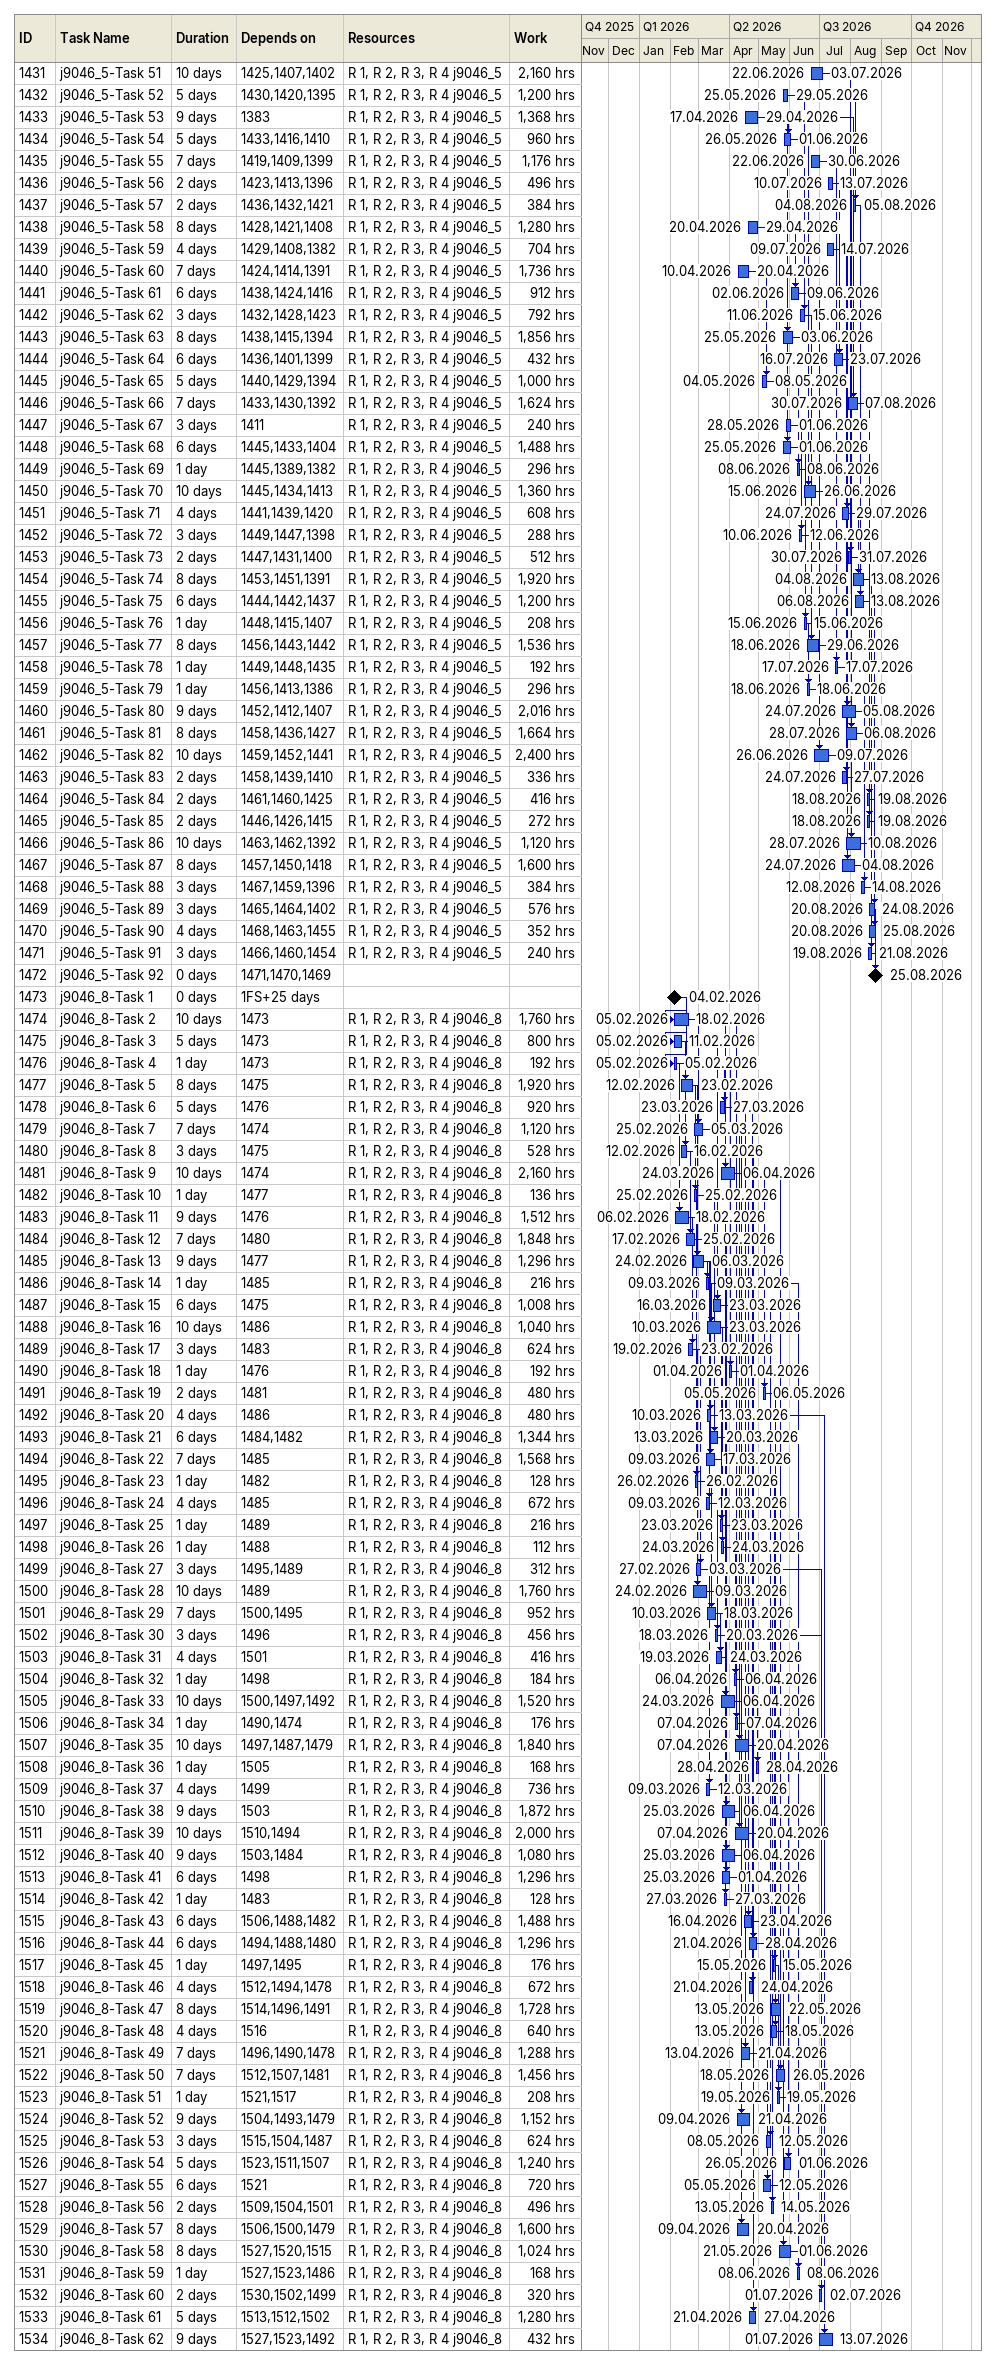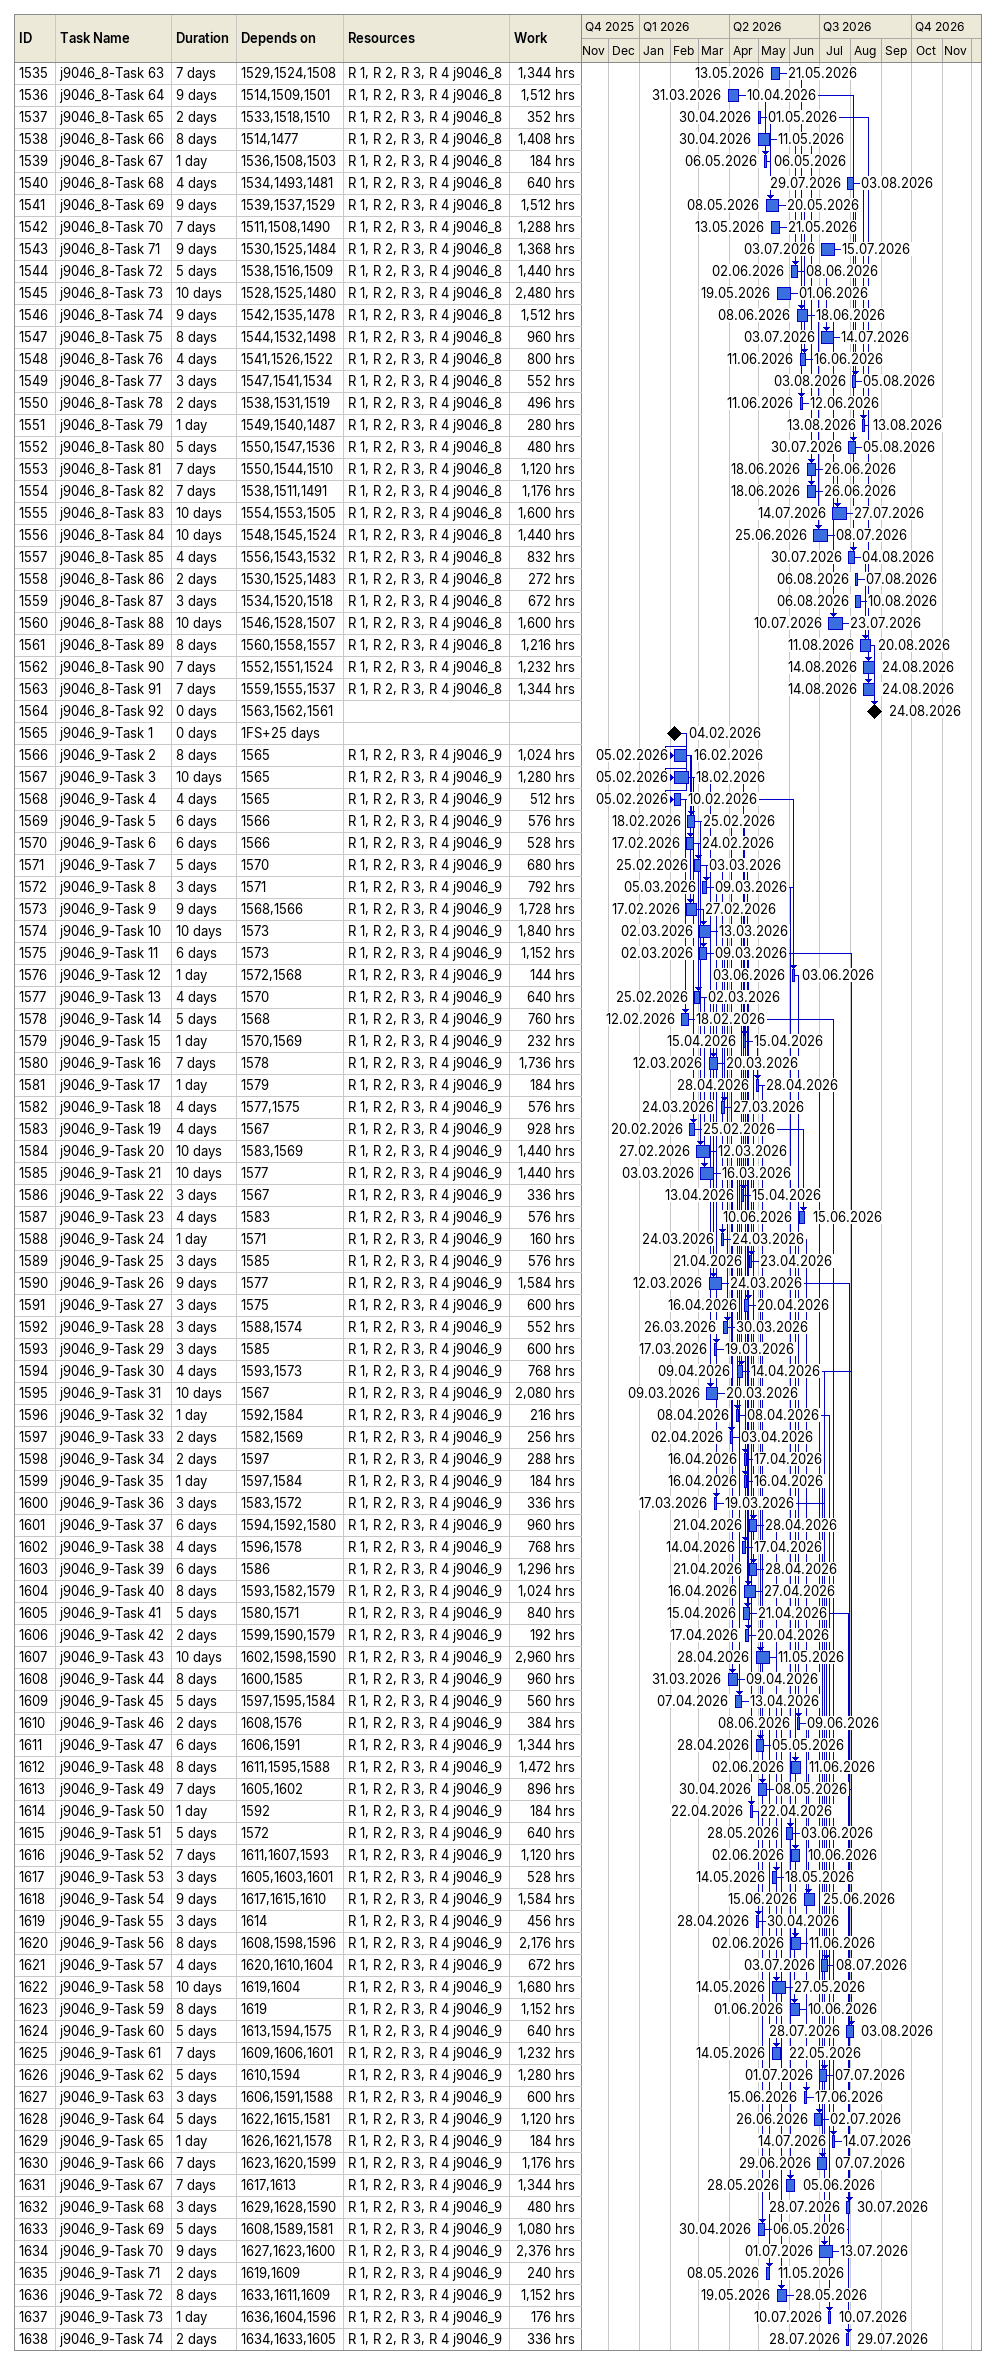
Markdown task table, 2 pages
| ID | Task | Duration | Start | Finish | Predecessors | Resources | Work (h) |
|---|---|---|---|---|---|---|---|
| 1431 | j9046_5-Task 51 | 10d | 2026-06-22 | 2026-07-03 | 1425, 1407, 1402 | R 1, R 2, R 3, R 4 j9046_5 | 2160 |
| 1432 | j9046_5-Task 52 | 5d | 2026-05-25 | 2026-05-29 | 1430, 1420, 1395 | R 1, R 2, R 3, R 4 j9046_5 | 1200 |
| 1433 | j9046_5-Task 53 | 9d | 2026-04-17 | 2026-04-29 | 1383 | R 1, R 2, R 3, R 4 j9046_5 | 1368 |
| 1434 | j9046_5-Task 54 | 5d | 2026-05-26 | 2026-06-01 | 1433, 1416, 1410 | R 1, R 2, R 3, R 4 j9046_5 | 960 |
| 1435 | j9046_5-Task 55 | 7d | 2026-06-22 | 2026-06-30 | 1419, 1409, 1399 | R 1, R 2, R 3, R 4 j9046_5 | 1176 |
| 1436 | j9046_5-Task 56 | 2d | 2026-07-10 | 2026-07-13 | 1423, 1413, 1396 | R 1, R 2, R 3, R 4 j9046_5 | 496 |
| 1437 | j9046_5-Task 57 | 2d | 2026-08-04 | 2026-08-05 | 1436, 1432, 1421 | R 1, R 2, R 3, R 4 j9046_5 | 384 |
| 1438 | j9046_5-Task 58 | 8d | 2026-04-20 | 2026-04-29 | 1428, 1421, 1408 | R 1, R 2, R 3, R 4 j9046_5 | 1280 |
| 1439 | j9046_5-Task 59 | 4d | 2026-07-09 | 2026-07-14 | 1429, 1408, 1382 | R 1, R 2, R 3, R 4 j9046_5 | 704 |
| 1440 | j9046_5-Task 60 | 7d | 2026-04-10 | 2026-04-20 | 1424, 1414, 1391 | R 1, R 2, R 3, R 4 j9046_5 | 1736 |
| 1441 | j9046_5-Task 61 | 6d | 2026-06-02 | 2026-06-09 | 1438, 1424, 1416 | R 1, R 2, R 3, R 4 j9046_5 | 912 |
| 1442 | j9046_5-Task 62 | 3d | 2026-06-11 | 2026-06-15 | 1432, 1428, 1423 | R 1, R 2, R 3, R 4 j9046_5 | 792 |
| 1443 | j9046_5-Task 63 | 8d | 2026-05-25 | 2026-06-03 | 1438, 1415, 1394 | R 1, R 2, R 3, R 4 j9046_5 | 1856 |
| 1444 | j9046_5-Task 64 | 6d | 2026-07-16 | 2026-07-23 | 1436, 1401, 1399 | R 1, R 2, R 3, R 4 j9046_5 | 432 |
| 1445 | j9046_5-Task 65 | 5d | 2026-05-04 | 2026-05-08 | 1440, 1429, 1394 | R 1, R 2, R 3, R 4 j9046_5 | 1000 |
| 1446 | j9046_5-Task 66 | 7d | 2026-07-30 | 2026-08-07 | 1433, 1430, 1392 | R 1, R 2, R 3, R 4 j9046_5 | 1624 |
| 1447 | j9046_5-Task 67 | 3d | 2026-05-28 | 2026-06-01 | 1411 | R 1, R 2, R 3, R 4 j9046_5 | 240 |
| 1448 | j9046_5-Task 68 | 6d | 2026-05-25 | 2026-06-01 | 1445, 1433, 1404 | R 1, R 2, R 3, R 4 j9046_5 | 1488 |
| 1449 | j9046_5-Task 69 | 1d | 2026-06-08 | 2026-06-08 | 1445, 1389, 1382 | R 1, R 2, R 3, R 4 j9046_5 | 296 |
| 1450 | j9046_5-Task 70 | 10d | 2026-06-15 | 2026-06-26 | 1445, 1434, 1413 | R 1, R 2, R 3, R 4 j9046_5 | 1360 |
| 1451 | j9046_5-Task 71 | 4d | 2026-07-24 | 2026-07-29 | 1441, 1439, 1420 | R 1, R 2, R 3, R 4 j9046_5 | 608 |
| 1452 | j9046_5-Task 72 | 3d | 2026-06-10 | 2026-06-12 | 1449, 1447, 1398 | R 1, R 2, R 3, R 4 j9046_5 | 288 |
| 1453 | j9046_5-Task 73 | 2d | 2026-07-30 | 2026-07-31 | 1447, 1431, 1400 | R 1, R 2, R 3, R 4 j9046_5 | 512 |
| 1454 | j9046_5-Task 74 | 8d | 2026-08-04 | 2026-08-13 | 1453, 1451, 1391 | R 1, R 2, R 3, R 4 j9046_5 | 1920 |
| 1455 | j9046_5-Task 75 | 6d | 2026-08-06 | 2026-08-13 | 1444, 1442, 1437 | R 1, R 2, R 3, R 4 j9046_5 | 1200 |
| 1456 | j9046_5-Task 76 | 1d | 2026-06-15 | 2026-06-15 | 1448, 1415, 1407 | R 1, R 2, R 3, R 4 j9046_5 | 208 |
| 1457 | j9046_5-Task 77 | 8d | 2026-06-18 | 2026-06-29 | 1456, 1443, 1442 | R 1, R 2, R 3, R 4 j9046_5 | 1536 |
| 1458 | j9046_5-Task 78 | 1d | 2026-07-17 | 2026-07-17 | 1449, 1448, 1435 | R 1, R 2, R 3, R 4 j9046_5 | 192 |
| 1459 | j9046_5-Task 79 | 1d | 2026-06-18 | 2026-06-18 | 1456, 1413, 1386 | R 1, R 2, R 3, R 4 j9046_5 | 296 |
| 1460 | j9046_5-Task 80 | 9d | 2026-07-24 | 2026-08-05 | 1452, 1412, 1407 | R 1, R 2, R 3, R 4 j9046_5 | 2016 |
| 1461 | j9046_5-Task 81 | 8d | 2026-07-28 | 2026-08-06 | 1458, 1436, 1427 | R 1, R 2, R 3, R 4 j9046_5 | 1664 |
| 1462 | j9046_5-Task 82 | 10d | 2026-06-26 | 2026-07-09 | 1459, 1452, 1441 | R 1, R 2, R 3, R 4 j9046_5 | 2400 |
| 1463 | j9046_5-Task 83 | 2d | 2026-07-24 | 2026-07-27 | 1458, 1439, 1410 | R 1, R 2, R 3, R 4 j9046_5 | 336 |
| 1464 | j9046_5-Task 84 | 2d | 2026-08-18 | 2026-08-19 | 1461, 1460, 1425 | R 1, R 2, R 3, R 4 j9046_5 | 416 |
| 1465 | j9046_5-Task 85 | 2d | 2026-08-18 | 2026-08-19 | 1446, 1426, 1415 | R 1, R 2, R 3, R 4 j9046_5 | 272 |
| 1466 | j9046_5-Task 86 | 10d | 2026-07-28 | 2026-08-10 | 1463, 1462, 1392 | R 1, R 2, R 3, R 4 j9046_5 | 1120 |
| 1467 | j9046_5-Task 87 | 8d | 2026-07-24 | 2026-08-04 | 1457, 1450, 1418 | R 1, R 2, R 3, R 4 j9046_5 | 1600 |
| 1468 | j9046_5-Task 88 | 3d | 2026-08-12 | 2026-08-14 | 1467, 1459, 1396 | R 1, R 2, R 3, R 4 j9046_5 | 384 |
| 1469 | j9046_5-Task 89 | 3d | 2026-08-20 | 2026-08-24 | 1465, 1464, 1402 | R 1, R 2, R 3, R 4 j9046_5 | 576 |
| 1470 | j9046_5-Task 90 | 4d | 2026-08-20 | 2026-08-25 | 1468, 1463, 1455 | R 1, R 2, R 3, R 4 j9046_5 | 352 |
| 1471 | j9046_5-Task 91 | 3d | 2026-08-19 | 2026-08-21 | 1466, 1460, 1454 | R 1, R 2, R 3, R 4 j9046_5 | 240 |
| 1472 | j9046_5-Task 92 | 0d | 2026-08-25 | 2026-08-25 | 1471, 1470, 1469 |  |  |
| 1473 | j9046_8-Task 1 | 0d | 2026-02-04 | 2026-02-04 | 1FS+25d |  |  |
| 1474 | j9046_8-Task 2 | 10d | 2026-02-05 | 2026-02-18 | 1473 | R 1, R 2, R 3, R 4 j9046_8 | 1760 |
| 1475 | j9046_8-Task 3 | 5d | 2026-02-05 | 2026-02-11 | 1473 | R 1, R 2, R 3, R 4 j9046_8 | 800 |
| 1476 | j9046_8-Task 4 | 1d | 2026-02-05 | 2026-02-05 | 1473 | R 1, R 2, R 3, R 4 j9046_8 | 192 |
| 1477 | j9046_8-Task 5 | 8d | 2026-02-12 | 2026-02-23 | 1475 | R 1, R 2, R 3, R 4 j9046_8 | 1920 |
| 1478 | j9046_8-Task 6 | 5d | 2026-03-23 | 2026-03-27 | 1476 | R 1, R 2, R 3, R 4 j9046_8 | 920 |
| 1479 | j9046_8-Task 7 | 7d | 2026-02-25 | 2026-03-05 | 1474 | R 1, R 2, R 3, R 4 j9046_8 | 1120 |
| 1480 | j9046_8-Task 8 | 3d | 2026-02-12 | 2026-02-16 | 1475 | R 1, R 2, R 3, R 4 j9046_8 | 528 |
| 1481 | j9046_8-Task 9 | 10d | 2026-03-24 | 2026-04-06 | 1474 | R 1, R 2, R 3, R 4 j9046_8 | 2160 |
| 1482 | j9046_8-Task 10 | 1d | 2026-02-25 | 2026-02-25 | 1477 | R 1, R 2, R 3, R 4 j9046_8 | 136 |
| 1483 | j9046_8-Task 11 | 9d | 2026-02-06 | 2026-02-18 | 1476 | R 1, R 2, R 3, R 4 j9046_8 | 1512 |
| 1484 | j9046_8-Task 12 | 7d | 2026-02-17 | 2026-02-25 | 1480 | R 1, R 2, R 3, R 4 j9046_8 | 1848 |
| 1485 | j9046_8-Task 13 | 9d | 2026-02-24 | 2026-03-06 | 1477 | R 1, R 2, R 3, R 4 j9046_8 | 1296 |
| 1486 | j9046_8-Task 14 | 1d | 2026-03-09 | 2026-03-09 | 1485 | R 1, R 2, R 3, R 4 j9046_8 | 216 |
| 1487 | j9046_8-Task 15 | 6d | 2026-03-16 | 2026-03-23 | 1475 | R 1, R 2, R 3, R 4 j9046_8 | 1008 |
| 1488 | j9046_8-Task 16 | 10d | 2026-03-10 | 2026-03-23 | 1486 | R 1, R 2, R 3, R 4 j9046_8 | 1040 |
| 1489 | j9046_8-Task 17 | 3d | 2026-02-19 | 2026-02-23 | 1483 | R 1, R 2, R 3, R 4 j9046_8 | 624 |
| 1490 | j9046_8-Task 18 | 1d | 2026-04-01 | 2026-04-01 | 1476 | R 1, R 2, R 3, R 4 j9046_8 | 192 |
| 1491 | j9046_8-Task 19 | 2d | 2026-05-05 | 2026-05-06 | 1481 | R 1, R 2, R 3, R 4 j9046_8 | 480 |
| 1492 | j9046_8-Task 20 | 4d | 2026-03-10 | 2026-03-13 | 1486 | R 1, R 2, R 3, R 4 j9046_8 | 480 |
| 1493 | j9046_8-Task 21 | 6d | 2026-03-13 | 2026-03-20 | 1484, 1482 | R 1, R 2, R 3, R 4 j9046_8 | 1344 |
| 1494 | j9046_8-Task 22 | 7d | 2026-03-09 | 2026-03-17 | 1485 | R 1, R 2, R 3, R 4 j9046_8 | 1568 |
| 1495 | j9046_8-Task 23 | 1d | 2026-02-26 | 2026-02-26 | 1482 | R 1, R 2, R 3, R 4 j9046_8 | 128 |
| 1496 | j9046_8-Task 24 | 4d | 2026-03-09 | 2026-03-12 | 1485 | R 1, R 2, R 3, R 4 j9046_8 | 672 |
| 1497 | j9046_8-Task 25 | 1d | 2026-03-23 | 2026-03-23 | 1489 | R 1, R 2, R 3, R 4 j9046_8 | 216 |
| 1498 | j9046_8-Task 26 | 1d | 2026-03-24 | 2026-03-24 | 1488 | R 1, R 2, R 3, R 4 j9046_8 | 112 |
| 1499 | j9046_8-Task 27 | 3d | 2026-02-27 | 2026-03-03 | 1495, 1489 | R 1, R 2, R 3, R 4 j9046_8 | 312 |
| 1500 | j9046_8-Task 28 | 10d | 2026-02-24 | 2026-03-09 | 1489 | R 1, R 2, R 3, R 4 j9046_8 | 1760 |
| 1501 | j9046_8-Task 29 | 7d | 2026-03-10 | 2026-03-18 | 1500, 1495 | R 1, R 2, R 3, R 4 j9046_8 | 952 |
| 1502 | j9046_8-Task 30 | 3d | 2026-03-18 | 2026-03-20 | 1496 | R 1, R 2, R 3, R 4 j9046_8 | 456 |
| 1503 | j9046_8-Task 31 | 4d | 2026-03-19 | 2026-03-24 | 1501 | R 1, R 2, R 3, R 4 j9046_8 | 416 |
| 1504 | j9046_8-Task 32 | 1d | 2026-04-06 | 2026-04-06 | 1498 | R 1, R 2, R 3, R 4 j9046_8 | 184 |
| 1505 | j9046_8-Task 33 | 10d | 2026-03-24 | 2026-04-06 | 1500, 1497, 1492 | R 1, R 2, R 3, R 4 j9046_8 | 1520 |
| 1506 | j9046_8-Task 34 | 1d | 2026-04-07 | 2026-04-07 | 1490, 1474 | R 1, R 2, R 3, R 4 j9046_8 | 176 |
| 1507 | j9046_8-Task 35 | 10d | 2026-04-07 | 2026-04-20 | 1497, 1487, 1479 | R 1, R 2, R 3, R 4 j9046_8 | 1840 |
| 1508 | j9046_8-Task 36 | 1d | 2026-04-28 | 2026-04-28 | 1505 | R 1, R 2, R 3, R 4 j9046_8 | 168 |
| 1509 | j9046_8-Task 37 | 4d | 2026-03-09 | 2026-03-12 | 1499 | R 1, R 2, R 3, R 4 j9046_8 | 736 |
| 1510 | j9046_8-Task 38 | 9d | 2026-03-25 | 2026-04-06 | 1503 | R 1, R 2, R 3, R 4 j9046_8 | 1872 |
| 1511 | j9046_8-Task 39 | 10d | 2026-04-07 | 2026-04-20 | 1510, 1494 | R 1, R 2, R 3, R 4 j9046_8 | 2000 |
| 1512 | j9046_8-Task 40 | 9d | 2026-03-25 | 2026-04-06 | 1503, 1484 | R 1, R 2, R 3, R 4 j9046_8 | 1080 |
| 1513 | j9046_8-Task 41 | 6d | 2026-03-25 | 2026-04-01 | 1498 | R 1, R 2, R 3, R 4 j9046_8 | 1296 |
| 1514 | j9046_8-Task 42 | 1d | 2026-03-27 | 2026-03-27 | 1483 | R 1, R 2, R 3, R 4 j9046_8 | 128 |
| 1515 | j9046_8-Task 43 | 6d | 2026-04-16 | 2026-04-23 | 1506, 1488, 1482 | R 1, R 2, R 3, R 4 j9046_8 | 1488 |
| 1516 | j9046_8-Task 44 | 6d | 2026-04-21 | 2026-04-28 | 1494, 1488, 1480 | R 1, R 2, R 3, R 4 j9046_8 | 1296 |
| 1517 | j9046_8-Task 45 | 1d | 2026-05-15 | 2026-05-15 | 1497, 1495 | R 1, R 2, R 3, R 4 j9046_8 | 176 |
| 1518 | j9046_8-Task 46 | 4d | 2026-04-21 | 2026-04-24 | 1512, 1494, 1478 | R 1, R 2, R 3, R 4 j9046_8 | 672 |
| 1519 | j9046_8-Task 47 | 8d | 2026-05-13 | 2026-05-22 | 1514, 1496, 1491 | R 1, R 2, R 3, R 4 j9046_8 | 1728 |
| 1520 | j9046_8-Task 48 | 4d | 2026-05-13 | 2026-05-18 | 1516 | R 1, R 2, R 3, R 4 j9046_8 | 640 |
| 1521 | j9046_8-Task 49 | 7d | 2026-04-13 | 2026-04-21 | 1496, 1490, 1478 | R 1, R 2, R 3, R 4 j9046_8 | 1288 |
| 1522 | j9046_8-Task 50 | 7d | 2026-05-18 | 2026-05-26 | 1512, 1507, 1481 | R 1, R 2, R 3, R 4 j9046_8 | 1456 |
| 1523 | j9046_8-Task 51 | 1d | 2026-05-19 | 2026-05-19 | 1521, 1517 | R 1, R 2, R 3, R 4 j9046_8 | 208 |
| 1524 | j9046_8-Task 52 | 9d | 2026-04-09 | 2026-04-21 | 1504, 1493, 1479 | R 1, R 2, R 3, R 4 j9046_8 | 1152 |
| 1525 | j9046_8-Task 53 | 3d | 2026-05-08 | 2026-05-12 | 1515, 1504, 1487 | R 1, R 2, R 3, R 4 j9046_8 | 624 |
| 1526 | j9046_8-Task 54 | 5d | 2026-05-26 | 2026-06-01 | 1523, 1511, 1507 | R 1, R 2, R 3, R 4 j9046_8 | 1240 |
| 1527 | j9046_8-Task 55 | 6d | 2026-05-05 | 2026-05-12 | 1521 | R 1, R 2, R 3, R 4 j9046_8 | 720 |
| 1528 | j9046_8-Task 56 | 2d | 2026-05-13 | 2026-05-14 | 1509, 1504, 1501 | R 1, R 2, R 3, R 4 j9046_8 | 496 |
| 1529 | j9046_8-Task 57 | 8d | 2026-04-09 | 2026-04-20 | 1506, 1500, 1479 | R 1, R 2, R 3, R 4 j9046_8 | 1600 |
| 1530 | j9046_8-Task 58 | 8d | 2026-05-21 | 2026-06-01 | 1527, 1520, 1515 | R 1, R 2, R 3, R 4 j9046_8 | 1024 |
| 1531 | j9046_8-Task 59 | 1d | 2026-06-08 | 2026-06-08 | 1527, 1523, 1486 | R 1, R 2, R 3, R 4 j9046_8 | 168 |
| 1532 | j9046_8-Task 60 | 2d | 2026-07-01 | 2026-07-02 | 1530, 1502, 1499 | R 1, R 2, R 3, R 4 j9046_8 | 320 |
| 1533 | j9046_8-Task 61 | 5d | 2026-04-21 | 2026-04-27 | 1513, 1512, 1502 | R 1, R 2, R 3, R 4 j9046_8 | 1280 |
| 1534 | j9046_8-Task 62 | 9d | 2026-07-01 | 2026-07-13 | 1527, 1523, 1492 | R 1, R 2, R 3, R 4 j9046_8 | 432 |
| 1535 | j9046_8-Task 63 | 7d | 2026-05-13 | 2026-05-21 | 1529, 1524, 1508 | R 1, R 2, R 3, R 4 j9046_8 | 1344 |
| 1536 | j9046_8-Task 64 | 9d | 2026-03-31 | 2026-04-10 | 1514, 1509, 1501 | R 1, R 2, R 3, R 4 j9046_8 | 1512 |
| 1537 | j9046_8-Task 65 | 2d | 2026-04-30 | 2026-05-01 | 1533, 1518, 1510 | R 1, R 2, R 3, R 4 j9046_8 | 352 |
| 1538 | j9046_8-Task 66 | 8d | 2026-04-30 | 2026-05-11 | 1514, 1477 | R 1, R 2, R 3, R 4 j9046_8 | 1408 |
| 1539 | j9046_8-Task 67 | 1d | 2026-05-06 | 2026-05-06 | 1536, 1508, 1503 | R 1, R 2, R 3, R 4 j9046_8 | 184 |
| 1540 | j9046_8-Task 68 | 4d | 2026-07-29 | 2026-08-03 | 1534, 1493, 1481 | R 1, R 2, R 3, R 4 j9046_8 | 640 |
| 1541 | j9046_8-Task 69 | 9d | 2026-05-08 | 2026-05-20 | 1539, 1537, 1529 | R 1, R 2, R 3, R 4 j9046_8 | 1512 |
| 1542 | j9046_8-Task 70 | 7d | 2026-05-13 | 2026-05-21 | 1511, 1508, 1490 | R 1, R 2, R 3, R 4 j9046_8 | 1288 |
| 1543 | j9046_8-Task 71 | 9d | 2026-07-03 | 2026-07-15 | 1530, 1525, 1484 | R 1, R 2, R 3, R 4 j9046_8 | 1368 |
| 1544 | j9046_8-Task 72 | 5d | 2026-06-02 | 2026-06-08 | 1538, 1516, 1509 | R 1, R 2, R 3, R 4 j9046_8 | 1440 |
| 1545 | j9046_8-Task 73 | 10d | 2026-05-19 | 2026-06-01 | 1528, 1525, 1480 | R 1, R 2, R 3, R 4 j9046_8 | 2480 |
| 1546 | j9046_8-Task 74 | 9d | 2026-06-08 | 2026-06-18 | 1542, 1535, 1478 | R 1, R 2, R 3, R 4 j9046_8 | 1512 |
| 1547 | j9046_8-Task 75 | 8d | 2026-07-03 | 2026-07-14 | 1544, 1532, 1498 | R 1, R 2, R 3, R 4 j9046_8 | 960 |
| 1548 | j9046_8-Task 76 | 4d | 2026-06-11 | 2026-06-16 | 1541, 1526, 1522 | R 1, R 2, R 3, R 4 j9046_8 | 800 |
| 1549 | j9046_8-Task 77 | 3d | 2026-08-03 | 2026-08-05 | 1547, 1541, 1534 | R 1, R 2, R 3, R 4 j9046_8 | 552 |
| 1550 | j9046_8-Task 78 | 2d | 2026-06-11 | 2026-06-12 | 1538, 1531, 1519 | R 1, R 2, R 3, R 4 j9046_8 | 496 |
| 1551 | j9046_8-Task 79 | 1d | 2026-08-13 | 2026-08-13 | 1549, 1540, 1487 | R 1, R 2, R 3, R 4 j9046_8 | 280 |
| 1552 | j9046_8-Task 80 | 5d | 2026-07-30 | 2026-08-05 | 1550, 1547, 1536 | R 1, R 2, R 3, R 4 j9046_8 | 480 |
| 1553 | j9046_8-Task 81 | 7d | 2026-06-18 | 2026-06-26 | 1550, 1544, 1510 | R 1, R 2, R 3, R 4 j9046_8 | 1120 |
| 1554 | j9046_8-Task 82 | 7d | 2026-06-18 | 2026-06-26 | 1538, 1511, 1491 | R 1, R 2, R 3, R 4 j9046_8 | 1176 |
| 1555 | j9046_8-Task 83 | 10d | 2026-07-14 | 2026-07-27 | 1554, 1553, 1505 | R 1, R 2, R 3, R 4 j9046_8 | 1600 |
| 1556 | j9046_8-Task 84 | 10d | 2026-06-25 | 2026-07-08 | 1548, 1545, 1524 | R 1, R 2, R 3, R 4 j9046_8 | 1440 |
| 1557 | j9046_8-Task 85 | 4d | 2026-07-30 | 2026-08-04 | 1556, 1543, 1532 | R 1, R 2, R 3, R 4 j9046_8 | 832 |
| 1558 | j9046_8-Task 86 | 2d | 2026-08-06 | 2026-08-07 | 1530, 1525, 1483 | R 1, R 2, R 3, R 4 j9046_8 | 272 |
| 1559 | j9046_8-Task 87 | 3d | 2026-08-06 | 2026-08-10 | 1534, 1520, 1518 | R 1, R 2, R 3, R 4 j9046_8 | 672 |
| 1560 | j9046_8-Task 88 | 10d | 2026-07-10 | 2026-07-23 | 1546, 1528, 1507 | R 1, R 2, R 3, R 4 j9046_8 | 1600 |
| 1561 | j9046_8-Task 89 | 8d | 2026-08-11 | 2026-08-20 | 1560, 1558, 1557 | R 1, R 2, R 3, R 4 j9046_8 | 1216 |
| 1562 | j9046_8-Task 90 | 7d | 2026-08-14 | 2026-08-24 | 1552, 1551, 1524 | R 1, R 2, R 3, R 4 j9046_8 | 1232 |
| 1563 | j9046_8-Task 91 | 7d | 2026-08-14 | 2026-08-24 | 1559, 1555, 1537 | R 1, R 2, R 3, R 4 j9046_8 | 1344 |
| 1564 | j9046_8-Task 92 | 0d | 2026-08-24 | 2026-08-24 | 1563, 1562, 1561 |  |  |
| 1565 | j9046_9-Task 1 | 0d | 2026-02-04 | 2026-02-04 | 1FS+25d |  |  |
| 1566 | j9046_9-Task 2 | 8d | 2026-02-05 | 2026-02-16 | 1565 | R 1, R 2, R 3, R 4 j9046_9 | 1024 |
| 1567 | j9046_9-Task 3 | 10d | 2026-02-05 | 2026-02-18 | 1565 | R 1, R 2, R 3, R 4 j9046_9 | 1280 |
| 1568 | j9046_9-Task 4 | 4d | 2026-02-05 | 2026-02-10 | 1565 | R 1, R 2, R 3, R 4 j9046_9 | 512 |
| 1569 | j9046_9-Task 5 | 6d | 2026-02-18 | 2026-02-25 | 1566 | R 1, R 2, R 3, R 4 j9046_9 | 576 |
| 1570 | j9046_9-Task 6 | 6d | 2026-02-17 | 2026-02-24 | 1566 | R 1, R 2, R 3, R 4 j9046_9 | 528 |
| 1571 | j9046_9-Task 7 | 5d | 2026-02-25 | 2026-03-03 | 1570 | R 1, R 2, R 3, R 4 j9046_9 | 680 |
| 1572 | j9046_9-Task 8 | 3d | 2026-03-05 | 2026-03-09 | 1571 | R 1, R 2, R 3, R 4 j9046_9 | 792 |
| 1573 | j9046_9-Task 9 | 9d | 2026-02-17 | 2026-02-27 | 1568, 1566 | R 1, R 2, R 3, R 4 j9046_9 | 1728 |
| 1574 | j9046_9-Task 10 | 10d | 2026-03-02 | 2026-03-13 | 1573 | R 1, R 2, R 3, R 4 j9046_9 | 1840 |
| 1575 | j9046_9-Task 11 | 6d | 2026-03-02 | 2026-03-09 | 1573 | R 1, R 2, R 3, R 4 j9046_9 | 1152 |
| 1576 | j9046_9-Task 12 | 1d | 2026-06-03 | 2026-06-03 | 1572, 1568 | R 1, R 2, R 3, R 4 j9046_9 | 144 |
| 1577 | j9046_9-Task 13 | 4d | 2026-02-25 | 2026-03-02 | 1570 | R 1, R 2, R 3, R 4 j9046_9 | 640 |
| 1578 | j9046_9-Task 14 | 5d | 2026-02-12 | 2026-02-18 | 1568 | R 1, R 2, R 3, R 4 j9046_9 | 760 |
| 1579 | j9046_9-Task 15 | 1d | 2026-04-15 | 2026-04-15 | 1570, 1569 | R 1, R 2, R 3, R 4 j9046_9 | 232 |
| 1580 | j9046_9-Task 16 | 7d | 2026-03-12 | 2026-03-20 | 1578 | R 1, R 2, R 3, R 4 j9046_9 | 1736 |
| 1581 | j9046_9-Task 17 | 1d | 2026-04-28 | 2026-04-28 | 1579 | R 1, R 2, R 3, R 4 j9046_9 | 184 |
| 1582 | j9046_9-Task 18 | 4d | 2026-03-24 | 2026-03-27 | 1577, 1575 | R 1, R 2, R 3, R 4 j9046_9 | 576 |
| 1583 | j9046_9-Task 19 | 4d | 2026-02-20 | 2026-02-25 | 1567 | R 1, R 2, R 3, R 4 j9046_9 | 928 |
| 1584 | j9046_9-Task 20 | 10d | 2026-02-27 | 2026-03-12 | 1583, 1569 | R 1, R 2, R 3, R 4 j9046_9 | 1440 |
| 1585 | j9046_9-Task 21 | 10d | 2026-03-03 | 2026-03-16 | 1577 | R 1, R 2, R 3, R 4 j9046_9 | 1440 |
| 1586 | j9046_9-Task 22 | 3d | 2026-04-13 | 2026-04-15 | 1567 | R 1, R 2, R 3, R 4 j9046_9 | 336 |
| 1587 | j9046_9-Task 23 | 4d | 2026-06-10 | 2026-06-15 | 1583 | R 1, R 2, R 3, R 4 j9046_9 | 576 |
| 1588 | j9046_9-Task 24 | 1d | 2026-03-24 | 2026-03-24 | 1571 | R 1, R 2, R 3, R 4 j9046_9 | 160 |
| 1589 | j9046_9-Task 25 | 3d | 2026-04-21 | 2026-04-23 | 1585 | R 1, R 2, R 3, R 4 j9046_9 | 576 |
| 1590 | j9046_9-Task 26 | 9d | 2026-03-12 | 2026-03-24 | 1577 | R 1, R 2, R 3, R 4 j9046_9 | 1584 |
| 1591 | j9046_9-Task 27 | 3d | 2026-04-16 | 2026-04-20 | 1575 | R 1, R 2, R 3, R 4 j9046_9 | 600 |
| 1592 | j9046_9-Task 28 | 3d | 2026-03-26 | 2026-03-30 | 1588, 1574 | R 1, R 2, R 3, R 4 j9046_9 | 552 |
| 1593 | j9046_9-Task 29 | 3d | 2026-03-17 | 2026-03-19 | 1585 | R 1, R 2, R 3, R 4 j9046_9 | 600 |
| 1594 | j9046_9-Task 30 | 4d | 2026-04-09 | 2026-04-14 | 1593, 1573 | R 1, R 2, R 3, R 4 j9046_9 | 768 |
| 1595 | j9046_9-Task 31 | 10d | 2026-03-09 | 2026-03-20 | 1567 | R 1, R 2, R 3, R 4 j9046_9 | 2080 |
| 1596 | j9046_9-Task 32 | 1d | 2026-04-08 | 2026-04-08 | 1592, 1584 | R 1, R 2, R 3, R 4 j9046_9 | 216 |
| 1597 | j9046_9-Task 33 | 2d | 2026-04-02 | 2026-04-03 | 1582, 1569 | R 1, R 2, R 3, R 4 j9046_9 | 256 |
| 1598 | j9046_9-Task 34 | 2d | 2026-04-16 | 2026-04-17 | 1597 | R 1, R 2, R 3, R 4 j9046_9 | 288 |
| 1599 | j9046_9-Task 35 | 1d | 2026-04-16 | 2026-04-16 | 1597, 1584 | R 1, R 2, R 3, R 4 j9046_9 | 184 |
| 1600 | j9046_9-Task 36 | 3d | 2026-03-17 | 2026-03-19 | 1583, 1572 | R 1, R 2, R 3, R 4 j9046_9 | 336 |
| 1601 | j9046_9-Task 37 | 6d | 2026-04-21 | 2026-04-28 | 1594, 1592, 1580 | R 1, R 2, R 3, R 4 j9046_9 | 960 |
| 1602 | j9046_9-Task 38 | 4d | 2026-04-14 | 2026-04-17 | 1596, 1578 | R 1, R 2, R 3, R 4 j9046_9 | 768 |
| 1603 | j9046_9-Task 39 | 6d | 2026-04-21 | 2026-04-28 | 1586 | R 1, R 2, R 3, R 4 j9046_9 | 1296 |
| 1604 | j9046_9-Task 40 | 8d | 2026-04-16 | 2026-04-27 | 1593, 1582, 1579 | R 1, R 2, R 3, R 4 j9046_9 | 1024 |
| 1605 | j9046_9-Task 41 | 5d | 2026-04-15 | 2026-04-21 | 1580, 1571 | R 1, R 2, R 3, R 4 j9046_9 | 840 |
| 1606 | j9046_9-Task 42 | 2d | 2026-04-17 | 2026-04-20 | 1599, 1590, 1579 | R 1, R 2, R 3, R 4 j9046_9 | 192 |
| 1607 | j9046_9-Task 43 | 10d | 2026-04-28 | 2026-05-11 | 1602, 1598, 1590 | R 1, R 2, R 3, R 4 j9046_9 | 2960 |
| 1608 | j9046_9-Task 44 | 8d | 2026-03-31 | 2026-04-09 | 1600, 1585 | R 1, R 2, R 3, R 4 j9046_9 | 960 |
| 1609 | j9046_9-Task 45 | 5d | 2026-04-07 | 2026-04-13 | 1597, 1595, 1584 | R 1, R 2, R 3, R 4 j9046_9 | 560 |
| 1610 | j9046_9-Task 46 | 2d | 2026-06-08 | 2026-06-09 | 1608, 1576 | R 1, R 2, R 3, R 4 j9046_9 | 384 |
| 1611 | j9046_9-Task 47 | 6d | 2026-04-28 | 2026-05-05 | 1606, 1591 | R 1, R 2, R 3, R 4 j9046_9 | 1344 |
| 1612 | j9046_9-Task 48 | 8d | 2026-06-02 | 2026-06-11 | 1611, 1595, 1588 | R 1, R 2, R 3, R 4 j9046_9 | 1472 |
| 1613 | j9046_9-Task 49 | 7d | 2026-04-30 | 2026-05-08 | 1605, 1602 | R 1, R 2, R 3, R 4 j9046_9 | 896 |
| 1614 | j9046_9-Task 50 | 1d | 2026-04-22 | 2026-04-22 | 1592 | R 1, R 2, R 3, R 4 j9046_9 | 184 |
| 1615 | j9046_9-Task 51 | 5d | 2026-05-28 | 2026-06-03 | 1572 | R 1, R 2, R 3, R 4 j9046_9 | 640 |
| 1616 | j9046_9-Task 52 | 7d | 2026-06-02 | 2026-06-10 | 1611, 1607, 1593 | R 1, R 2, R 3, R 4 j9046_9 | 1120 |
| 1617 | j9046_9-Task 53 | 3d | 2026-05-14 | 2026-05-18 | 1605, 1603, 1601 | R 1, R 2, R 3, R 4 j9046_9 | 528 |
| 1618 | j9046_9-Task 54 | 9d | 2026-06-15 | 2026-06-25 | 1617, 1615, 1610 | R 1, R 2, R 3, R 4 j9046_9 | 1584 |
| 1619 | j9046_9-Task 55 | 3d | 2026-04-28 | 2026-04-30 | 1614 | R 1, R 2, R 3, R 4 j9046_9 | 456 |
| 1620 | j9046_9-Task 56 | 8d | 2026-06-02 | 2026-06-11 | 1608, 1598, 1596 | R 1, R 2, R 3, R 4 j9046_9 | 2176 |
| 1621 | j9046_9-Task 57 | 4d | 2026-07-03 | 2026-07-08 | 1620, 1610, 1604 | R 1, R 2, R 3, R 4 j9046_9 | 672 |
| 1622 | j9046_9-Task 58 | 10d | 2026-05-14 | 2026-05-27 | 1619, 1604 | R 1, R 2, R 3, R 4 j9046_9 | 1680 |
| 1623 | j9046_9-Task 59 | 8d | 2026-06-01 | 2026-06-10 | 1619 | R 1, R 2, R 3, R 4 j9046_9 | 1152 |
| 1624 | j9046_9-Task 60 | 5d | 2026-07-28 | 2026-08-03 | 1613, 1594, 1575 | R 1, R 2, R 3, R 4 j9046_9 | 640 |
| 1625 | j9046_9-Task 61 | 7d | 2026-05-14 | 2026-05-22 | 1609, 1606, 1601 | R 1, R 2, R 3, R 4 j9046_9 | 1232 |
| 1626 | j9046_9-Task 62 | 5d | 2026-07-01 | 2026-07-07 | 1610, 1594 | R 1, R 2, R 3, R 4 j9046_9 | 1280 |
| 1627 | j9046_9-Task 63 | 3d | 2026-06-15 | 2026-06-17 | 1606, 1591, 1588 | R 1, R 2, R 3, R 4 j9046_9 | 600 |
| 1628 | j9046_9-Task 64 | 5d | 2026-06-26 | 2026-07-02 | 1622, 1615, 1581 | R 1, R 2, R 3, R 4 j9046_9 | 1120 |
| 1629 | j9046_9-Task 65 | 1d | 2026-07-14 | 2026-07-14 | 1626, 1621, 1578 | R 1, R 2, R 3, R 4 j9046_9 | 184 |
| 1630 | j9046_9-Task 66 | 7d | 2026-06-29 | 2026-07-07 | 1623, 1620, 1599 | R 1, R 2, R 3, R 4 j9046_9 | 1176 |
| 1631 | j9046_9-Task 67 | 7d | 2026-05-28 | 2026-06-05 | 1617, 1613 | R 1, R 2, R 3, R 4 j9046_9 | 1344 |
| 1632 | j9046_9-Task 68 | 3d | 2026-07-28 | 2026-07-30 | 1629, 1628, 1590 | R 1, R 2, R 3, R 4 j9046_9 | 480 |
| 1633 | j9046_9-Task 69 | 5d | 2026-04-30 | 2026-05-06 | 1608, 1589, 1581 | R 1, R 2, R 3, R 4 j9046_9 | 1080 |
| 1634 | j9046_9-Task 70 | 9d | 2026-07-01 | 2026-07-13 | 1627, 1623, 1600 | R 1, R 2, R 3, R 4 j9046_9 | 2376 |
| 1635 | j9046_9-Task 71 | 2d | 2026-05-08 | 2026-05-11 | 1619, 1609 | R 1, R 2, R 3, R 4 j9046_9 | 240 |
| 1636 | j9046_9-Task 72 | 8d | 2026-05-19 | 2026-05-28 | 1633, 1611, 1609 | R 1, R 2, R 3, R 4 j9046_9 | 1152 |
| 1637 | j9046_9-Task 73 | 1d | 2026-07-10 | 2026-07-10 | 1636, 1604, 1596 | R 1, R 2, R 3, R 4 j9046_9 | 176 |
| 1638 | j9046_9-Task 74 | 2d | 2026-07-28 | 2026-07-29 | 1634, 1633, 1605 | R 1, R 2, R 3, R 4 j9046_9 | 336 |
